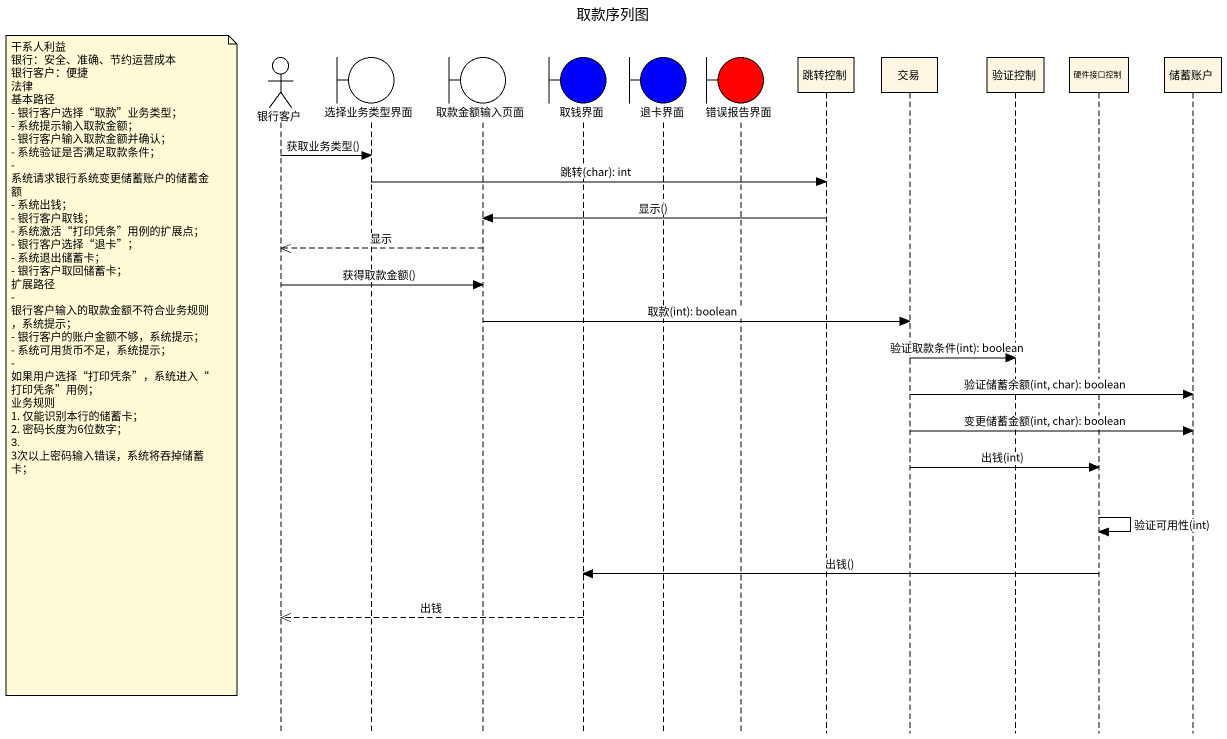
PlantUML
@startuml
title 取款序列图
hide footbox
actor 银行客户
boundary 选择业务类型界面
boundary 取款金额输入页面
boundary 取钱界面 #0000FF
boundary 退卡界面 #0000FF
boundary 错误报告界面 #FF0000
participant 跳转控制
participant 交易
participant 验证控制
participant 硬件接口控制
participant 储蓄账户

银行客户 -> 选择业务类型界面 : 获取业务类型()
选择业务类型界面 -> 跳转控制 : 跳转(char): int
跳转控制 -> 取款金额输入页面 : 显示()
取款金额输入页面 -->> 银行客户 : 显示
银行客户 -> 取款金额输入页面 : 获得取款金额()
取款金额输入页面 -> 交易 : 取款(int): boolean
交易 -> 验证控制 : 验证取款条件(int): boolean
note left of 银行客户
  干系人利益
  银行：安全、准确、节约运营成本
  银行客户：便捷
  法律
  基本路径
  - 银行客户选择“取款”业务类型；
  - 系统提示输入取款金额；
  - 银行客户输入取款金额并确认；
  - 系统验证是否满足取款条件；
  - 系统请求银行系统变更储蓄账户的储蓄金额
  - 系统出钱；
  - 银行客户取钱；
  - 系统激活“打印凭条”用例的扩展点；
  - 银行客户选择“退卡”；
  - 系统退出储蓄卡；
  - 银行客户取回储蓄卡；
  扩展路径
  - 银行客户输入的取款金额不符合业务规则，系统提示；
  - 银行客户的账户金额不够，系统提示；
  - 系统可用货币不足，系统提示；
  - 如果用户选择“打印凭条”，系统进入“打印凭条”用例；
  业务规则
  1. 仅能识别本行的储蓄卡；
  2. 密码长度为6位数字；
  3. 3次以上密码输入错误，系统将吞掉储蓄卡；
end note
交易 -> 储蓄账户 : 验证储蓄余额(int, char): boolean
交易 -> 储蓄账户 : 变更储蓄金额(int, char): boolean
交易 -> 硬件接口控制 : 出钱(int)
硬件接口控制 -> 硬件接口控制 : 验证可用性(int)
硬件接口控制 -> 取钱界面 : 出钱()
取钱界面 -->> 银行客户 : 出钱
@enduml
